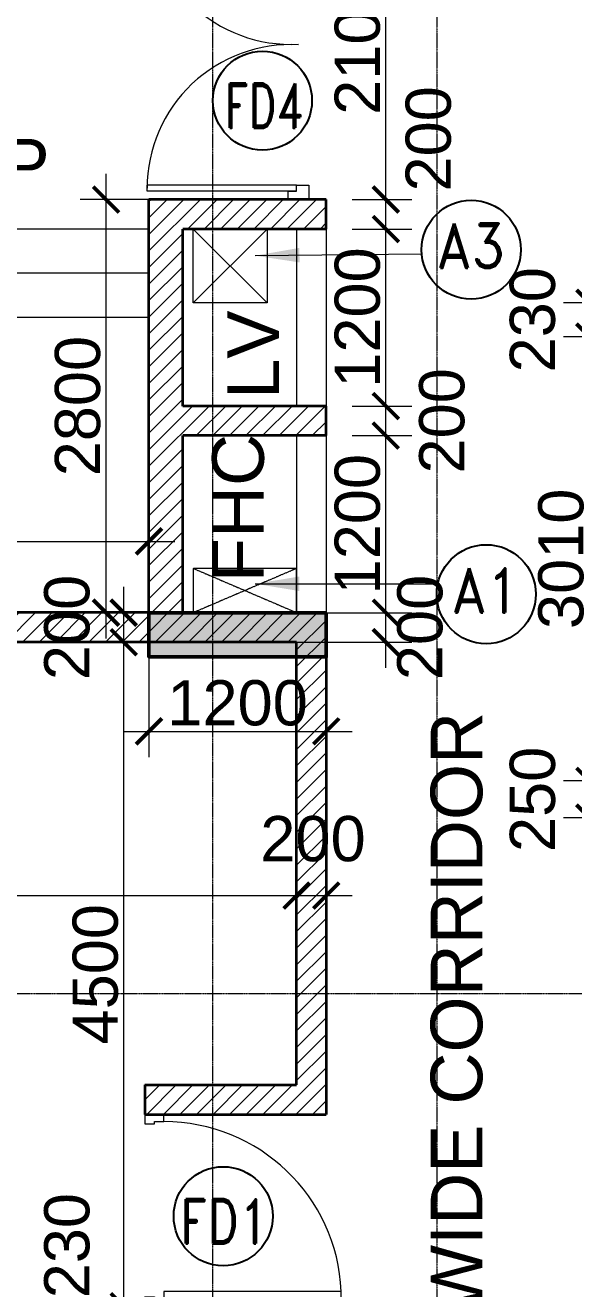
# Model space of a CAD drawing. Header units: millimetres. Extents: x 0 to 147381, y 0 to 170318.
# Drawn here: x 58007 to 61721, y 63037 to 71599 of the extents above; entities that cross this region are included whole.
import ezdxf
from ezdxf.enums import TextEntityAlignment as Align

# ---------------------------------------------------------------- set-up
doc = ezdxf.new("R2010")
doc.units = ezdxf.units.MM
for name, pattern in [('Center', [29.999999, 12, -6, 6, -6]), ('Demolished', [4.8, 3.2, -1.6]), ('Grid Line', [22.225, 12.7, -3.175, 3.175, -3.175])]:
    doc.linetypes.add(name, pattern=pattern)
for name, color, linetype, lineweight in [('A-DETL-DEMO', 6, 'Demolished', 9), ('AR_ELE', 31, 'Continuous', 9), ('AR_STR', 7, 'Continuous', 15), ('AR_WALL_HATCH', 23, 'Continuous', 5), ('Arch_Cutout_No', 2, 'Continuous', 25), ('Arch_Dim', 7, 'Continuous', 25), ('ARCH_WALL', 1, 'Continuous', 35), ('EL-TEXT SHAFT', 1, 'Continuous', 15), ('G-ANNO-TEXT', 231, 'Continuous', 25), ('S-GRID', 8, 'Continuous', 9), ('S-STRS', 40, 'Continuous', 9), ('STR COL.', 1, 'Continuous', 50)]:
    doc.layers.add(name, color=color, linetype=linetype, lineweight=lineweight)
for name, color, linetype, lineweight, true_color in [('A-FIRE DOOR', 1, 'Continuous', 15, 0xf50000), ('ARCH RCC HATCH', 253, 'Center', 9, 0x9c9c9c), ('Arch_FIRE DW_No', 1, 'Continuous', 25, 0xe60000), ('BUILDING LEVEL', 1, 'Continuous', 18, 0xf50000), ('S-COLS_HATCH', 252, 'Continuous', 9, 0x8a8a8a)]:
    doc.layers.add(name, color=color, linetype=linetype, lineweight=lineweight, true_color=true_color)
doc.styles.add('Arial_2', font='arial.ttf', dxfattribs={"height": 472.5})
doc.styles.add('DIM', font='arial.ttf')
doc.styles.add('DIM_100', font='romand.shx', dxfattribs={"width": 0.9})
doc.styles.add('S270', font='romans.shx', dxfattribs={"width": 0.7, "height": 270})
doc.styles.add('Seal_Text', font='arial.ttf')
doc.styles.add('SIZE', font='romans.shx', dxfattribs={"width": 0.75, "height": 200})
doc.dimstyles.new('D150C', dxfattribs={"dimtxt": 2.5, "dimasz": 300, "dimexe": 300, "dimexo": 300, "dimgap": 150, "dimtad": 1, "dimdec": 0, "dimtxsty": 'S270', "dimblk": 'ARCHTICK', "dimcen": 2.5, "dimdle": 300, "dimclrd": 256, "dimadec": 0, "dimazin": 0, "dimtfac": 1, "dimtdec": 0, "dimtofl": 0, "dimtmove": 2, "dimatfit": 0, "dimfxl": 1, "dimlwd": 13, "dimarcsym": 0})
doc.dimstyles.new('DIM- 175', dxfattribs={"dimscale": 175, "dimtxt": 1.75, "dimasz": 1, "dimexe": 1, "dimexo": 1, "dimgap": 0.2, "dimtad": 1, "dimdec": 0, "dimrnd": 5, "dimzin": 0, "dimdsep": 46, "dimtxsty": 'DIM', "dimblk": 'ARCHTICK', "dimcen": 0, "dimdle": 1, "dimclrd": 3, "dimclre": 5, "dimclrt": 3, "dimadec": 0, "dimazin": 0, "dimtfac": 1, "dimtdec": 0, "dimtofl": 0, "dimtmove": 2, "dimatfit": 3, "dimfxl": 1, "dimtolj": 1, "dimtzin": 0, "dimlwd": 13, "dimlwe": 15, "dimarcsym": 0})

# ---------------------------------------------------------------- blocks, each defined once
blk = doc.blocks.new('A$C59E872DE')
at = {"layer": 'S-GRID', "linetype": 'Grid Line', "ltscale": 0.5}
for p, q in [((21580, 89720.3), (21580, -4357.6)), ((23100, 89720.3), (23100, -4357.6)), ((-6964.1, 20500), (94404.8, 20500))]:
    blk.add_line(p, q, dxfattribs=at)
blk = doc.blocks.new('A_Double -Panel Wooden Door W Ventilator - _D5_1500 X 2700-481861-3 SECOND FLOOR LVL_')
for p, q in [((-750, 50), (-680, 50)), ((-750, -50), (-750, 50)), ((-680, 50), (-680, -10)), ((680, 50), (750, 50)), ((680, -10), (680, 50)), ((750, 50), (750, -50)), ((-710, -50), (-750, -50)), ((-710, -10), (-710, -732.4)), ((-710, -10), (-710, -50)), ((-680, -10), (-710, -10)), ((-680, -10), (-680, -732.2)), ((680, -10), (680, -732.2)), ((710, -10), (680, -10)), ((710, -10), (710, -732.2)), ((710, -50), (710, -10)), ((750, -50), (710, -50)), ((-680, -732.2), (-710, -732.2)), ((710, -732.2), (680, -732.2))]:
    blk.add_line(p, q)
for centre, radius, start, end in [((-696.3, -37), 695.5, 268.8716, 3.05209), ((695, -37.1), 695.2, 176.94349, 270)]:
    blk.add_arc(centre, radius, start, end)
blk = doc.blocks.new('A$C6E083EB8')
at = {"linetype": 'Continuous', "lineweight": 13}
for p, q in [((-37.6, 1022.9), (-77.6, 1022.9)), ((-77.6, 1022.9), (-77.6, 98.9)), ((-37.6, 98.9), (-37.6, 1022.9)), ((-77.6, 98.9), (-37.6, 98.9))]:
    blk.add_line(p, q, dxfattribs=at)
for points in [[(-1000, 98.9), (-1000, 0), (-950.5, 0), (-950.5, 49.5), (-962.4, 49.5), (-962.4, 98.9)], [(0, 98.9), (0, 0), (-49.5, 0), (-49.5, 49.5), (-37.6, 49.5), (-37.6, 98.9)]]:
    blk.add_lwpolyline(points, close=True, dxfattribs=at)
blk.add_arc((-37.6, 98.9), 924.8, 92.48223, 180, dxfattribs=at)
blk = doc.blocks.new('A$C4D5E1DB4')
at = {"layer": 'AR_WALL_HATCH', "ltscale": 500}
h = blk.add_hatch(dxfattribs=at)
h.set_pattern_fill('ANSI31', color=256, scale=25)
h.paths.add_polyline_path([(-5750, 1390), (-5750, 1690), (-4950, 1690), (-4950, 1390), (-5750, 1390)], flags=16)
h.paths.add_polyline_path([(-9960, -210.5), (-10160, -210.5), (-10160, -1210), (-9960, -1210)])
h.paths.add_polyline_path([(-10160, 989.5), (-9960, 989.5), (-9960, 1190), (-5050, 1190), (-5050, -1810.5), (-6077.6, -1810.5), (-6077.6, -2010.5), (-4850, -2010.5), (-4850, 1390), (-4950, 1390), (-4950, 1690), (-5750, 1690), (-5750, 1390), (-5820, 1390), (-5820, 2590), (-4850, 2590), (-4850, 2790), (-5820, 2790), (-5820, 3990), (-4850, 3990), (-4850, 4190), (-5681.5, 4190), (-6050, 4190), (-6050, 1390), (-22030.5, 1390), (-22030.5, 1190), (-10160, 1190)])
at = {"layer": 'A-DETL-DEMO'}
for p, q in [((-5750, 1690), (-5050, 1390)), ((-5050, 1690), (-5750, 1390))]:
    blk.add_line(p, q, dxfattribs=at)
blk.add_lwpolyline([(-5750, 1390), (-5050, 1390), (-5050, 1690), (-5750, 1690)], close=True, dxfattribs=at)
at = {"layer": 'AR_ELE'}
for p, q in [((-5050, 3990), (-5050, 2790)), ((-4850, 3990), (-4850, 2790)), ((-5050, 2590), (-5050, 1390)), ((-4850, 2590), (-4850, 1390))]:
    blk.add_line(p, q, dxfattribs=at)
at = {"layer": 'ARCH_WALL'}
for p, q in [((-6050, 1390), (-6050, 4190)), ((-4850, 4190), (-6050, 4190)), ((-4850, 4190), (-5681.5, 4190)), ((-4850, 4190), (-4850, 4190)), ((-4850, 3990), (-4850, 4190)), ((-5820, 2790), (-5820, 3990)), ((-4850, 3990), (-5820, 3990)), ((-4850, 2790), (-5820, 2790)), ((-4850, 2590), (-4850, 2790)), ((-5820, 1390), (-5820, 2590)), ((-4850, 2590), (-5820, 2590)), ((-6050, 1390), (-22030.5, 1390)), ((-4850, 1390), (-5820, 1390)), ((-4850, 1390), (-4850, -2010.5)), ((-5050, 1190), (-9960, 1190)), ((-5050, -1810.5), (-5050, 1190)), ((-6077.6, -1810.5), (-5050, -1810.5)), ((-6077.6, -1810.5), (-6077.6, -2010.5)), ((-6077.6, -2010.5), (-4850, -2010.5))]:
    blk.add_line(p, q, dxfattribs=at)
at = {"layer": 'EL-TEXT SHAFT'}
blk.add_lwpolyline([(-5750, 3989.5), (-5250, 3989.5), (-5250, 3489.5), (-5750, 3489.5)], close=True, dxfattribs=at)
for points in [[(-5750, 3489.5), (-5250, 3989.5), (-5750, 3989.5)], [(-5250, 3489.5), (-5750, 3989.5), (-5250, 3989.5)]]:
    blk.add_lwpolyline(points, dxfattribs=at)
at = {"layer": 'S-STRS'}
for p, q in [((-6050, 3990), (-8050, 3990)), ((-6050, 3690), (-8050, 3690)), ((-6050, 3390), (-8050, 3390))]:
    blk.add_line(p, q, dxfattribs=at)
at = {"layer": 'A-FIRE DOOR', "xscale": 1.400000000000043, "yscale": 1.400000000000043, "zscale": 1.400000000000043, "rotation": 270}
blk.add_blockref('A_Double -Panel Wooden Door W Ventilator - _D5_1500 X 2700-481861-3 SECOND FLOOR LVL_', (-5037.6, 5240), dxfattribs=at)
at = {"layer": 'A-FIRE DOOR', "linetype": 'Continuous', "xscale": 1.299999999999998, "yscale": 1.299999999999998, "zscale": 1.299999999999998, "rotation": 270}
blk.add_blockref('A$C6E083EB8', (-6077.6, -3310.5), dxfattribs=at)
blk = doc.blocks.new('DW')
at = {"color": 9}
blk.add_circle((0, 0), 671, dxfattribs=at)
at = {"style": 'SIZE', "width": 0.8}
blk.add_attdef('W7', text='', height=500, dxfattribs=at).set_placement((5, -289), align=Align.CENTER)
blk = doc.blocks.new('_ArchTick')
at = {"color": 0, "linetype": 'ByBlock', "const_width": 0.15}
blk.add_lwpolyline([(-0.5, -0.5), (0.5, 0.5)], dxfattribs=at)
blk = doc.blocks.new('A$C38A24FCE')
at = {"layer": 'S-COLS_HATCH'}
blk.add_hatch(color=256, dxfattribs=at).paths.add_polyline_path([(-64340, 21155), (-65540, 21155), (-65540, 21455), (-64340, 21455)])
at = {"layer": 'STR COL.'}
blk.add_lwpolyline([(-64340, 21455), (-64340, 21155), (-65540, 21155), (-65540, 21455)], close=True, dxfattribs=at)
blk = doc.blocks.new('*D784')
at = {"layer": 'Arch_Dim', "color": 3, "lineweight": 13, "transparency": 16777216}
blk.add_line((61827.2, 66053.5), (61827.2, 66653), dxfattribs=at)
at = {"layer": 'Arch_Dim', "color": 5, "lineweight": 15, "transparency": 16777216}
for p, q in [((62241, 66478), (61652.2, 66478)), ((62241, 66228.5), (61652.2, 66228.5))]:
    blk.add_line(p, q, dxfattribs=at)
at = {"layer": 'Defpoints', "color": 0, "linetype": 'Continuous', "transparency": 16777216}
for p in [(61827.2, 66478), (62416, 66478), (62416, 66228.5)]:
    blk.add_point(p, dxfattribs=at)
at = {"layer": 'Arch_Dim', "color": 3, "linetype": 'Continuous', "lineweight": 13, "transparency": 16777216, "xscale": 175, "yscale": 175, "zscale": 175}
for p, rotation in [((61827.2, 66478), 90), ((61827.2, 66228.5), 270)]:
    blk.add_blockref('_ArchTick', p, dxfattribs=dict(at, rotation=rotation))
at = {"layer": 'Arch_Dim', "color": 3, "linetype": 'Continuous', "transparency": 16777216, "insert": (61443.3, 66353.2), "char_height": 306.25, "attachment_point": 5, "rotation": 90, "style": 'DIM'}
blk.add_mtext('\\A1;250', dxfattribs=at)
blk = doc.blocks.new('*D573')
at = {"layer": 'Arch_Dim', "color": 3, "lineweight": 13, "transparency": 16777216}
blk.add_line((61827.2, 66303), (61827.2, 69663.5), dxfattribs=at)
at = {"layer": 'Arch_Dim', "color": 5, "lineweight": 15, "transparency": 16777216}
for p, q in [((62124.7, 69488.5), (61652.2, 69488.5)), ((62241, 66478), (61652.2, 66478))]:
    blk.add_line(p, q, dxfattribs=at)
at = {"layer": 'Defpoints', "color": 0, "linetype": 'Continuous', "transparency": 16777216}
for p in [(61827.2, 69488.5), (62299.7, 69488.5), (62416, 66478)]:
    blk.add_point(p, dxfattribs=at)
at = {"layer": 'Arch_Dim', "color": 3, "linetype": 'Continuous', "lineweight": 13, "transparency": 16777216, "xscale": 175, "yscale": 175, "zscale": 175}
for p, rotation in [((61827.2, 69488.5), 90), ((61827.2, 66478), 270)]:
    blk.add_blockref('_ArchTick', p, dxfattribs=dict(at, rotation=rotation))
at = {"layer": 'Arch_Dim', "color": 3, "linetype": 'Continuous', "transparency": 16777216, "insert": (61635.7, 67983.2), "char_height": 306.25, "attachment_point": 5, "rotation": 90, "style": 'DIM'}
blk.add_mtext('\\A1;3010', dxfattribs=at)
blk = doc.blocks.new('*D574')
at = {"layer": 'Arch_Dim', "color": 3, "lineweight": 13, "transparency": 16777216}
blk.add_line((61827.2, 69313.5), (61827.2, 69893.5), dxfattribs=at)
at = {"layer": 'Arch_Dim', "color": 5, "lineweight": 15, "transparency": 16777216}
for p, q in [((62119.7, 69718.5), (61652.2, 69718.5)), ((62124.7, 69488.5), (61652.2, 69488.5))]:
    blk.add_line(p, q, dxfattribs=at)
at = {"layer": 'Defpoints', "color": 0, "linetype": 'Continuous', "transparency": 16777216}
for p in [(61827.2, 69718.5), (62294.7, 69718.5), (62299.7, 69488.5)]:
    blk.add_point(p, dxfattribs=at)
at = {"layer": 'Arch_Dim', "color": 3, "linetype": 'Continuous', "lineweight": 13, "transparency": 16777216, "xscale": 175, "yscale": 175, "zscale": 175}
for p, rotation in [((61827.2, 69718.5), 90), ((61827.2, 69488.5), 270)]:
    blk.add_blockref('_ArchTick', p, dxfattribs=dict(at, rotation=rotation))
at = {"layer": 'Arch_Dim', "color": 3, "linetype": 'Continuous', "transparency": 16777216, "insert": (61443.2, 69603.5), "char_height": 306.25, "attachment_point": 5, "rotation": 90, "style": 'DIM'}
blk.add_mtext('\\A1;230', dxfattribs=at)
blk = doc.blocks.new('*D787')
at = {"layer": 'Arch_Dim', "color": 3, "lineweight": 13, "transparency": 16777216}
blk.add_line((58554.1, 67443), (58554.1, 70593.5), dxfattribs=at)
at = {"layer": 'Arch_Dim', "color": 5, "lineweight": 15, "transparency": 16777216}
for p, q in [((58899.7, 70418.5), (58379.1, 70418.5)), ((58669.7, 67618), (58379.1, 67618))]:
    blk.add_line(p, q, dxfattribs=at)
at = {"layer": 'Defpoints', "color": 0, "linetype": 'Continuous', "transparency": 16777216}
for p in [(58554.1, 70418.5), (59074.7, 70418.5), (58844.7, 67618)]:
    blk.add_point(p, dxfattribs=at)
at = {"layer": 'Arch_Dim', "color": 3, "linetype": 'Continuous', "lineweight": 13, "transparency": 16777216, "xscale": 175, "yscale": 175, "zscale": 175}
for p, rotation in [((58554.1, 70418.5), 90), ((58554.1, 67618), 270)]:
    blk.add_blockref('_ArchTick', p, dxfattribs=dict(at, rotation=rotation))
at = {"layer": 'Arch_Dim', "color": 3, "linetype": 'Continuous', "transparency": 16777216, "insert": (58362.7, 69018.2), "char_height": 306.25, "attachment_point": 5, "rotation": 90, "style": 'DIM'}
blk.add_mtext('\\A1;2800', dxfattribs=at)
blk = doc.blocks.new('*D576')
at = {"layer": 'Arch_Dim', "color": 3, "lineweight": 13, "transparency": 16777216}
blk.add_line((60448.7, 67243.5), (60448.7, 67793), dxfattribs=at)
at = {"layer": 'Arch_Dim', "color": 5, "lineweight": 15, "transparency": 16777216}
for p, q in [((59019.7, 67618), (60623.7, 67618)), ((59019.7, 67418.5), (60623.7, 67418.5))]:
    blk.add_line(p, q, dxfattribs=at)
at = {"layer": 'Defpoints', "color": 0, "linetype": 'Continuous', "transparency": 16777216}
for p in [(58844.7, 67618), (60448.7, 67618), (58844.7, 67418.5)]:
    blk.add_point(p, dxfattribs=at)
at = {"layer": 'Arch_Dim', "color": 3, "linetype": 'Continuous', "lineweight": 13, "transparency": 16777216, "xscale": 175, "yscale": 175, "zscale": 175}
for p, rotation in [((60448.7, 67618), 90), ((60448.7, 67418.5), 270)]:
    blk.add_blockref('_ArchTick', p, dxfattribs=dict(at, rotation=rotation))
at = {"layer": 'Arch_Dim', "color": 3, "linetype": 'Continuous', "transparency": 16777216, "insert": (60680.8, 67518.2), "char_height": 306.25, "attachment_point": 5, "rotation": 90, "style": 'DIM'}
blk.add_mtext('\\A1;200', dxfattribs=at)
blk = doc.blocks.new('*D577')
at = {"layer": 'Arch_Dim', "color": 3, "lineweight": 13, "transparency": 16777216}
blk.add_line((60448.7, 67443), (60448.7, 68993.5), dxfattribs=at)
at = {"layer": 'Arch_Dim', "color": 5, "lineweight": 15, "transparency": 16777216}
for p, q in [((60219.7, 68818.5), (60623.7, 68818.5)), ((59019.7, 67618), (60623.7, 67618))]:
    blk.add_line(p, q, dxfattribs=at)
at = {"layer": 'Defpoints', "color": 0, "linetype": 'Continuous', "transparency": 16777216}
for p in [(60044.7, 68818.5), (60448.7, 68818.5), (58844.7, 67618)]:
    blk.add_point(p, dxfattribs=at)
at = {"layer": 'Arch_Dim', "color": 3, "linetype": 'Continuous', "lineweight": 13, "transparency": 16777216, "xscale": 175, "yscale": 175, "zscale": 175}
for p, rotation in [((60448.7, 68818.5), 90), ((60448.7, 67618), 270)]:
    blk.add_blockref('_ArchTick', p, dxfattribs=dict(at, rotation=rotation))
at = {"layer": 'Arch_Dim', "color": 3, "linetype": 'Continuous', "transparency": 16777216, "insert": (60257.3, 68218.2), "char_height": 306.25, "attachment_point": 5, "rotation": 90, "style": 'DIM'}
blk.add_mtext('\\A1;1200', dxfattribs=at)
blk = doc.blocks.new('*D578')
at = {"layer": 'Arch_Dim', "color": 3, "lineweight": 13, "transparency": 16777216}
blk.add_line((60448.7, 68643.5), (60448.7, 69193.5), dxfattribs=at)
at = {"layer": 'Arch_Dim', "color": 5, "lineweight": 15, "transparency": 16777216}
for p, q in [((60219.7, 69018.5), (60623.7, 69018.5)), ((60219.7, 68818.5), (60623.7, 68818.5))]:
    blk.add_line(p, q, dxfattribs=at)
at = {"layer": 'Defpoints', "color": 0, "linetype": 'Continuous', "transparency": 16777216}
for p in [(60044.7, 69018.5), (60448.7, 69018.5), (60044.7, 68818.5)]:
    blk.add_point(p, dxfattribs=at)
at = {"layer": 'Arch_Dim', "color": 3, "linetype": 'Continuous', "lineweight": 13, "transparency": 16777216, "xscale": 175, "yscale": 175, "zscale": 175}
for p, rotation in [((60448.7, 69018.5), 90), ((60448.7, 68818.5), 270)]:
    blk.add_blockref('_ArchTick', p, dxfattribs=dict(at, rotation=rotation))
at = {"layer": 'Arch_Dim', "color": 3, "linetype": 'Continuous', "transparency": 16777216, "insert": (60829.3, 68918.5), "char_height": 306.25, "attachment_point": 5, "rotation": 90, "style": 'DIM'}
blk.add_mtext('\\A1;200', dxfattribs=at)
blk = doc.blocks.new('*D579')
at = {"layer": 'Arch_Dim', "color": 3, "lineweight": 13, "transparency": 16777216}
blk.add_line((60448.7, 68843.5), (60448.7, 70393.5), dxfattribs=at)
at = {"layer": 'Arch_Dim', "color": 5, "lineweight": 15, "transparency": 16777216}
for p, q in [((60219.7, 70218.5), (60623.7, 70218.5)), ((60219.7, 69018.5), (60623.7, 69018.5))]:
    blk.add_line(p, q, dxfattribs=at)
at = {"layer": 'Defpoints', "color": 0, "linetype": 'Continuous', "transparency": 16777216}
for p in [(60044.7, 70218.5), (60448.7, 70218.5), (60044.7, 69018.5)]:
    blk.add_point(p, dxfattribs=at)
at = {"layer": 'Arch_Dim', "color": 3, "linetype": 'Continuous', "lineweight": 13, "transparency": 16777216, "xscale": 175, "yscale": 175, "zscale": 175}
for p, rotation in [((60448.7, 70218.5), 90), ((60448.7, 69018.5), 270)]:
    blk.add_blockref('_ArchTick', p, dxfattribs=dict(at, rotation=rotation))
at = {"layer": 'Arch_Dim', "color": 3, "linetype": 'Continuous', "transparency": 16777216, "insert": (60257.3, 69618.5), "char_height": 306.25, "attachment_point": 5, "rotation": 90, "style": 'DIM'}
blk.add_mtext('\\A1;1200', dxfattribs=at)
blk = doc.blocks.new('*D580')
at = {"layer": 'Arch_Dim', "color": 3, "lineweight": 13, "transparency": 16777216}
blk.add_line((60448.7, 70043.5), (60448.7, 70593.5), dxfattribs=at)
at = {"layer": 'Arch_Dim', "color": 5, "lineweight": 15, "transparency": 16777216}
for p, q in [((60219.7, 70418.5), (60623.7, 70418.5)), ((60219.7, 70218.5), (60623.7, 70218.5))]:
    blk.add_line(p, q, dxfattribs=at)
at = {"layer": 'Defpoints', "color": 0, "linetype": 'Continuous', "transparency": 16777216}
for p in [(60044.7, 70418.5), (60448.7, 70418.5), (60044.7, 70218.5)]:
    blk.add_point(p, dxfattribs=at)
at = {"layer": 'Arch_Dim', "color": 3, "linetype": 'Continuous', "lineweight": 13, "transparency": 16777216, "xscale": 175, "yscale": 175, "zscale": 175}
for p, rotation in [((60448.7, 70418.5), 90), ((60448.7, 70218.5), 270)]:
    blk.add_blockref('_ArchTick', p, dxfattribs=dict(at, rotation=rotation))
at = {"layer": 'Arch_Dim', "color": 3, "linetype": 'Continuous', "transparency": 16777216, "insert": (60737.9, 70829.4), "char_height": 306.25, "attachment_point": 5, "rotation": 90, "style": 'DIM'}
blk.add_mtext('\\A1;200', dxfattribs=at)
blk = doc.blocks.new('*D788')
at = {"layer": 'Arch_Dim', "color": 3, "lineweight": 13, "transparency": 16777216}
blk.add_line((60448.7, 70243.5), (60448.7, 72693), dxfattribs=at)
at = {"layer": 'Arch_Dim', "color": 5, "lineweight": 15, "transparency": 16777216}
for p, q in [((60219.7, 72518), (60623.7, 72518)), ((60219.7, 70418.5), (60623.7, 70418.5))]:
    blk.add_line(p, q, dxfattribs=at)
at = {"layer": 'Defpoints', "color": 0, "linetype": 'Continuous', "transparency": 16777216}
for p in [(60044.7, 72518), (60448.7, 72518), (60044.7, 70418.5)]:
    blk.add_point(p, dxfattribs=at)
at = {"layer": 'Arch_Dim', "color": 3, "linetype": 'Continuous', "lineweight": 13, "transparency": 16777216, "xscale": 175, "yscale": 175, "zscale": 175}
for p, rotation in [((60448.7, 72518), 90), ((60448.7, 70418.5), 270)]:
    blk.add_blockref('_ArchTick', p, dxfattribs=dict(at, rotation=rotation))
at = {"layer": 'Arch_Dim', "color": 3, "linetype": 'Continuous', "transparency": 16777216, "insert": (60257.3, 71468.2), "char_height": 306.25, "attachment_point": 5, "rotation": 90, "style": 'DIM'}
blk.add_mtext('\\A1;2100', dxfattribs=at)
blk = doc.blocks.new('*D789')
at = {"layer": 'Arch_Dim', "color": 5, "lineweight": 15, "transparency": 16777216}
for p, q in [((58844.7, 67443), (58844.7, 66639.2)), ((60044.7, 67143), (60044.7, 66639.2))]:
    blk.add_line(p, q, dxfattribs=at)
at = {"layer": 'Arch_Dim', "color": 3, "lineweight": 13, "transparency": 16777216}
blk.add_line((58669.7, 66814.2), (60219.7, 66814.2), dxfattribs=at)
at = {"layer": 'Defpoints', "color": 0, "linetype": 'Continuous', "transparency": 16777216}
for p in [(58844.7, 67618), (60044.7, 67318), (60044.7, 66814.2)]:
    blk.add_point(p, dxfattribs=at)
at = {"layer": 'Arch_Dim', "color": 3, "linetype": 'Continuous', "lineweight": 13, "transparency": 16777216, "xscale": 175, "yscale": 175, "zscale": 175, "rotation": 180}
blk.add_blockref('_ArchTick', (58844.7, 66814.2), dxfattribs=at)
at = {"layer": 'Arch_Dim', "color": 3, "linetype": 'Continuous', "lineweight": 13, "transparency": 16777216, "xscale": 175, "yscale": 175, "zscale": 175}
blk.add_blockref('_ArchTick', (60044.7, 66814.2), dxfattribs=at)
at = {"layer": 'Arch_Dim', "color": 3, "linetype": 'Continuous', "transparency": 16777216, "insert": (59444.7, 67005.6), "char_height": 306.25, "attachment_point": 5, "style": 'DIM'}
blk.add_mtext('\\A1;1200', dxfattribs=at)
blk = doc.blocks.new('*D581')
at = {"layer": 'Arch_Dim', "color": 5, "lineweight": 15, "transparency": 16777216}
for p, q in [((51844.7, 67793), (51844.7, 68276.3)), ((58844.7, 67793.5), (58844.7, 68276.3))]:
    blk.add_line(p, q, dxfattribs=at)
at = {"layer": 'Arch_Dim', "color": 3, "lineweight": 13, "transparency": 16777216}
blk.add_line((51669.7, 68101.3), (59019.7, 68101.3), dxfattribs=at)
at = {"layer": 'Defpoints', "color": 0, "linetype": 'Continuous', "transparency": 16777216}
for p in [(58844.7, 68101.3), (51844.7, 67618), (58844.7, 67618.5)]:
    blk.add_point(p, dxfattribs=at)
at = {"layer": 'Arch_Dim', "color": 3, "linetype": 'Continuous', "lineweight": 13, "transparency": 16777216, "xscale": 175, "yscale": 175, "zscale": 175, "rotation": 180}
blk.add_blockref('_ArchTick', (51844.7, 68101.3), dxfattribs=at)
at = {"layer": 'Arch_Dim', "color": 3, "linetype": 'Continuous', "lineweight": 13, "transparency": 16777216, "xscale": 175, "yscale": 175, "zscale": 175}
blk.add_blockref('_ArchTick', (58844.7, 68101.3), dxfattribs=at)
at = {"layer": 'Arch_Dim', "color": 3, "linetype": 'Continuous', "transparency": 16777216, "insert": (55344.7, 68292.7), "char_height": 306.25, "attachment_point": 5, "style": 'DIM'}
blk.add_mtext('\\A1;7000', dxfattribs=at)
blk = doc.blocks.new('*D610')
at = {"layer": 'Arch_Dim', "color": 3, "lineweight": 13, "transparency": 16777216}
blk.add_line((58674, 62512.5), (58674, 63093), dxfattribs=at)
at = {"layer": 'Arch_Dim', "color": 5, "lineweight": 15, "transparency": 16777216}
for p, q in [((58849, 62918), (58849, 62918)), ((58849, 62687.5), (58849, 62687.5))]:
    blk.add_line(p, q, dxfattribs=at)
at = {"layer": 'Defpoints', "color": 0, "linetype": 'Continuous', "transparency": 16777216}
for p in [(58674, 62918), (58674, 62918), (58674, 62687.5)]:
    blk.add_point(p, dxfattribs=at)
at = {"layer": 'Arch_Dim', "color": 3, "linetype": 'Continuous', "lineweight": 13, "transparency": 16777216, "xscale": 175, "yscale": 175, "zscale": 175}
for p, rotation in [((58674, 62918), 90), ((58674, 62687.5), 270)]:
    blk.add_blockref('_ArchTick', p, dxfattribs=dict(at, rotation=rotation))
at = {"layer": 'Arch_Dim', "color": 3, "linetype": 'Continuous', "transparency": 16777216, "insert": (58290.3, 63328.4), "char_height": 306.25, "attachment_point": 5, "rotation": 90, "style": 'DIM'}
blk.add_mtext('\\A1;230', dxfattribs=at)
blk = doc.blocks.new('*D611')
at = {"layer": 'Arch_Dim', "color": 3, "lineweight": 13, "transparency": 16777216}
blk.add_line((58674, 62743), (58674, 67593), dxfattribs=at)
at = {"layer": 'Arch_Dim', "color": 5, "lineweight": 15, "transparency": 16777216}
for p, q in [((58669.7, 67418), (58499, 67418)), ((58849, 62918), (58849, 62918))]:
    blk.add_line(p, q, dxfattribs=at)
at = {"layer": 'Defpoints', "color": 0, "linetype": 'Continuous', "transparency": 16777216}
for p in [(58674, 67418), (58844.7, 67418), (58674, 62918)]:
    blk.add_point(p, dxfattribs=at)
at = {"layer": 'Arch_Dim', "color": 3, "linetype": 'Continuous', "lineweight": 13, "transparency": 16777216, "xscale": 175, "yscale": 175, "zscale": 175}
for p, rotation in [((58674, 67418), 90), ((58674, 62918), 270)]:
    blk.add_blockref('_ArchTick', p, dxfattribs=dict(at, rotation=rotation))
at = {"layer": 'Arch_Dim', "color": 3, "linetype": 'Continuous', "transparency": 16777216, "insert": (58482.7, 65168), "char_height": 306.25, "attachment_point": 5, "rotation": 90, "style": 'DIM'}
blk.add_mtext('\\A1;4500', dxfattribs=at)
blk = doc.blocks.new('*D612')
at = {"layer": 'Arch_Dim', "color": 3, "lineweight": 13, "transparency": 16777216}
blk.add_line((58674, 67243), (58674, 67793), dxfattribs=at)
at = {"layer": 'Arch_Dim', "color": 5, "lineweight": 15, "transparency": 16777216}
for p, q in [((58669.7, 67618), (58499, 67618)), ((58669.7, 67418), (58499, 67418))]:
    blk.add_line(p, q, dxfattribs=at)
at = {"layer": 'Defpoints', "color": 0, "linetype": 'Continuous', "transparency": 16777216}
for p in [(58674, 67618), (58844.7, 67618), (58844.7, 67418)]:
    blk.add_point(p, dxfattribs=at)
at = {"layer": 'Arch_Dim', "color": 3, "linetype": 'Continuous', "lineweight": 13, "transparency": 16777216, "xscale": 175, "yscale": 175, "zscale": 175}
for p, rotation in [((58674, 67618), 90), ((58674, 67418), 270)]:
    blk.add_blockref('_ArchTick', p, dxfattribs=dict(at, rotation=rotation))
at = {"layer": 'Arch_Dim', "color": 3, "linetype": 'Continuous', "transparency": 16777216, "insert": (58290.2, 67518), "char_height": 306.25, "attachment_point": 5, "rotation": 90, "style": 'DIM'}
blk.add_mtext('\\A1;200', dxfattribs=at)
blk = doc.blocks.new('*D756')
at = {"layer": 'Arch_Dim', "color": 5, "lineweight": 15, "transparency": 16777216}
for p, q in [((54934.7, 65259.5), (54934.7, 65876.1)), ((59844.7, 65259.5), (59844.7, 65876.1))]:
    blk.add_line(p, q, dxfattribs=at)
at = {"layer": 'Arch_Dim', "color": 3, "lineweight": 13, "transparency": 16777216}
blk.add_line((54759.7, 65701.1), (60019.7, 65701.1), dxfattribs=at)
at = {"layer": 'Defpoints', "color": 0, "linetype": 'Continuous', "transparency": 16777216}
for p in [(59844.7, 65701.1), (54934.7, 65084.5), (59844.7, 65084.5)]:
    blk.add_point(p, dxfattribs=at)
at = {"layer": 'Arch_Dim', "color": 3, "linetype": 'Continuous', "lineweight": 13, "transparency": 16777216, "xscale": 175, "yscale": 175, "zscale": 175, "rotation": 180}
blk.add_blockref('_ArchTick', (54934.7, 65701.1), dxfattribs=at)
at = {"layer": 'Arch_Dim', "color": 3, "linetype": 'Continuous', "lineweight": 13, "transparency": 16777216, "xscale": 175, "yscale": 175, "zscale": 175}
blk.add_blockref('_ArchTick', (59844.7, 65701.1), dxfattribs=at)
at = {"layer": 'Arch_Dim', "color": 3, "linetype": 'Continuous', "transparency": 16777216, "insert": (57389.7, 65892.5), "char_height": 306.25, "attachment_point": 5, "style": 'DIM'}
blk.add_mtext('\\A1;4910', dxfattribs=at)
blk = doc.blocks.new('*D757')
at = {"layer": 'Arch_Dim', "color": 5, "lineweight": 15, "transparency": 16777216}
for p, q in [((59844.7, 65742.8), (59844.7, 65876.1)), ((60044.7, 65742.8), (60044.7, 65876.1))]:
    blk.add_line(p, q, dxfattribs=at)
at = {"layer": 'Arch_Dim', "color": 3, "lineweight": 13, "transparency": 16777216}
blk.add_line((59669.7, 65701.1), (60219.7, 65701.1), dxfattribs=at)
at = {"layer": 'Defpoints', "color": 0, "linetype": 'Continuous', "transparency": 16777216}
for p in [(60044.7, 65701.1), (59844.7, 65567.8), (60044.7, 65567.8)]:
    blk.add_point(p, dxfattribs=at)
at = {"layer": 'Arch_Dim', "color": 3, "linetype": 'Continuous', "lineweight": 13, "transparency": 16777216, "xscale": 175, "yscale": 175, "zscale": 175, "rotation": 180}
blk.add_blockref('_ArchTick', (59844.7, 65701.1), dxfattribs=at)
at = {"layer": 'Arch_Dim', "color": 3, "linetype": 'Continuous', "lineweight": 13, "transparency": 16777216, "xscale": 175, "yscale": 175, "zscale": 175}
blk.add_blockref('_ArchTick', (60044.7, 65701.1), dxfattribs=at)
at = {"layer": 'Arch_Dim', "color": 3, "linetype": 'Continuous', "transparency": 16777216, "insert": (59955.6, 66085), "char_height": 306.25, "attachment_point": 5, "style": 'DIM'}
blk.add_mtext('\\A1;200', dxfattribs=at)

msp = doc.modelspace()

# ---------------------------------------------------------------- texts
at = {"layer": 'G-ANNO-TEXT', "color": 7, "insert": (56595.6, 70829), "char_height": 350, "width": 2474.809, "attachment_point": 1, "style": 'Arial_2'}
msp.add_mtext('\\pxqc;UP', dxfattribs=at)

# ---------------------------------------------------------------- next in the draw order: block references
at = {"layer": 'ARCH RCC HATCH', "linetype": 'Continuous'}
msp.add_blockref('A$C59E872DE', (37694.7, 44538), dxfattribs=at)

# ---------------------------------------------------------------- next in the draw order: linework, layer by layer
at = {"layer": 'EL-TEXT SHAFT'}
msp.add_lwpolyline([(59644.7, 69718), (59144.7, 69718)], dxfattribs=at)

# ---------------------------------------------------------------- next in the draw order: block references
at = {"layer": 'A-FIRE DOOR', "linetype": 'Continuous'}
msp.add_blockref('A$C4D5E1DB4', (64894.7, 66228.5), dxfattribs=at)
at = {"layer": 'AR_STR', "linetype": 'Continuous'}
msp.add_blockref('A$C38A24FCE', (124384.7, 46163), dxfattribs=at)
at = {"layer": 'Arch_Cutout_No'}
ref = msp.add_blockref('DW', (61026.8, 70078.4), dxfattribs=dict(at, xscale=0.500148192420602, yscale=0.500148192420602, zscale=0.500148192420602))
ref.add_attrib('W71', 'A3', dxfattribs={"layer": '0', "height": 300, "style": 'DIM_100', "width": 0.9}).set_placement((61027.5, 69955.1), align=Align.CENTER)
ref = msp.add_blockref('DW', (61128.8, 67743.3), dxfattribs=dict(at, xscale=0.500148192420602, yscale=0.500148192420602, zscale=0.500148192420602))
ref.add_attrib('W71', 'A1', dxfattribs={"layer": '0', "height": 300, "style": 'DIM_100', "width": 0.9}).set_placement((61129.5, 67620), align=Align.CENTER)
at = {"layer": 'Arch_FIRE DW_No', "linetype": 'Continuous'}
ref = msp.add_blockref('DW', (59613.1, 71088.6), dxfattribs=dict(at, xscale=0.5001481924206014, yscale=0.5001481924206014, zscale=0.5001481924206014, rotation=291.467010438918))
ref.add_attrib('W71', 'FD4', dxfattribs={"layer": '0', "height": 300, "style": 'DIM_100', "width": 0.7}).set_placement((59622.2, 70904.1), align=Align.CENTER)
ref = msp.add_blockref('DW', (59347.6, 63527.8), dxfattribs=dict(at, xscale=0.5001481924206014, yscale=0.5001481924206014, zscale=0.5001481924206014, rotation=291.467010438918))
ref.add_attrib('W71', 'FD1', dxfattribs={"layer": '0', "height": 300, "style": 'DIM_100', "width": 0.8}).set_placement((59356.7, 63343.3), align=Align.CENTER)

# ---------------------------------------------------------------- next in the draw order: texts
at = {"layer": 'BUILDING LEVEL', "insert": (59272.5, 67825.4), "char_height": 350, "width": 4312.166, "attachment_point": 1, "rotation": 90, "style": 'Seal_Text'}
msp.add_mtext('\\pxt2;FHC', dxfattribs=at)
at = {"layer": 'G-ANNO-TEXT', "color": 7, "char_height": 350, "attachment_point": 1, "rotation": 90, "style": 'Arial_2'}
for s, insert, width in [('LV', (59376.2, 69068.1), 2474.809), ('{\\C256;2000 WIDE CORRIDOR}', (60752, 61648.8), 8203.315)]:
    msp.add_mtext(s, dxfattribs=dict(at, insert=insert, width=width))

# ---------------------------------------------------------------- next in the draw order: dimensions: what is measured, and where the dimension line sits
at = {"layer": 'Arch_Dim', "linetype": 'Continuous'}
for base, p1, p2, picture, middle in [((60448.6640492, 72517.9834324), (60044.7233415, 70418.4834322), (60044.7233411, 72517.9834324), '*D788', (60257.3010717, 71468.2334323)), ((58554.1108272, 70418.4834322), (58844.7233411, 67617.9834324), (59074.7233415, 70418.4834322), '*D787', (58362.7478497, 69018.2334323)), ((60448.7, 70218.5), (60044.7, 69018.5), (60044.7, 70218.5), '*D579', (60257.3, 69618.5)), ((61827.2, 69718.5), (62299.7, 69488.5), (62294.7, 69718.5), '*D574', (61443.2, 69603.5)), ((61827.176626, 69488.4834322), (62416.0196454, 66477.9834324), (62299.7233417, 69488.4834322), '*D573', (61635.7091977, 67983.2334323)), ((60448.6640492, 68818.4834322), (58844.7233411, 67617.9834324), (60044.7233415, 68818.4834322), '*D577', (60257.3010717, 68218.2334323)), ((58674, 67618), (58844.7, 67418), (58844.7, 67618), '*D612', (58290.2, 67518)), ((58674, 67418), (58674, 62918), (58844.7, 67418), '*D611', (58482.7, 65168)), ((61827.176626, 66477.9834324), (62416.0196454, 66228.4834322), (62416.0196454, 66477.9834324), '*D784', (61443.3136485, 66353.2334323))]:
    dim = msp.add_linear_dim(base=base, p1=p1, p2=p2, angle=90, dimstyle='DIM- 175', dxfattribs=at)
    dim.commit()
    dim.dimension.update_dxf_attribs({"geometry": picture, "text_midpoint": middle})
for base, p1, p2, picture, middle in [((60448.7, 70418.5), (60044.7, 70218.5), (60044.7, 70418.5), '*D580', (60737.9, 70829.4)), ((60448.7, 69018.5), (60044.7, 68818.5), (60044.7, 69018.5), '*D578', (60829.3, 68918.5)), ((60448.6640492, 67617.9834324), (58844.7233411, 67418.4834323), (58844.7233411, 67617.9834324), '*D576', (60680.8082449, 67518.2334324)), ((58674.0308506, 62917.9834322), (58674.0308506, 62687.4834324), (58674.0308506, 62917.9834322), '*D610', (58290.3192248, 63328.429628))]:
    dim = msp.add_linear_dim(base=base, p1=p1, p2=p2, angle=90, dimstyle='DIM- 175', dxfattribs=at)
    dim.commit()
    dim.dimension.update_dxf_attribs({"geometry": picture, "text_midpoint": middle, "dimtype": 160})
for base, p1, p2, picture, middle in [((58844.7, 68101.3), (51844.7, 67618), (58844.7, 67618.5), '*D581', (55344.7, 68292.7)), ((60044.7, 66814.2), (58844.7, 67618), (60044.7, 67318), '*D789', (59444.7, 67005.6)), ((59844.7, 65701.1), (54934.7, 65084.5), (59844.7, 65084.5), '*D756', (57389.7, 65892.5))]:
    dim = msp.add_linear_dim(base=base, p1=p1, p2=p2, dimstyle='DIM- 175', dxfattribs=at)
    dim.commit()
    dim.dimension.update_dxf_attribs({"geometry": picture, "text_midpoint": middle})
dim = msp.add_linear_dim(base=(60044.7, 65701.1), p1=(59844.7, 65567.8), p2=(60044.7, 65567.8), dimstyle='DIM- 175', dxfattribs=at)
dim.commit()
dim.dimension.update_dxf_attribs({"geometry": '*D757', "text_midpoint": (59955.6, 66085), "dimtype": 160})

# ---------------------------------------------------------------- next in the draw order: leaders
at = {"layer": 'Arch_Cutout_No'}
for points in [[(59564, 70037.9), (60692.2, 70050.6)], [(59564, 67814.2), (60794.7, 67814.2)]]:
    msp.add_leader(points, dimstyle='D150C', override={"dimtad": 0}, dxfattribs=at)

doc.saveas('drawing.dxf')
